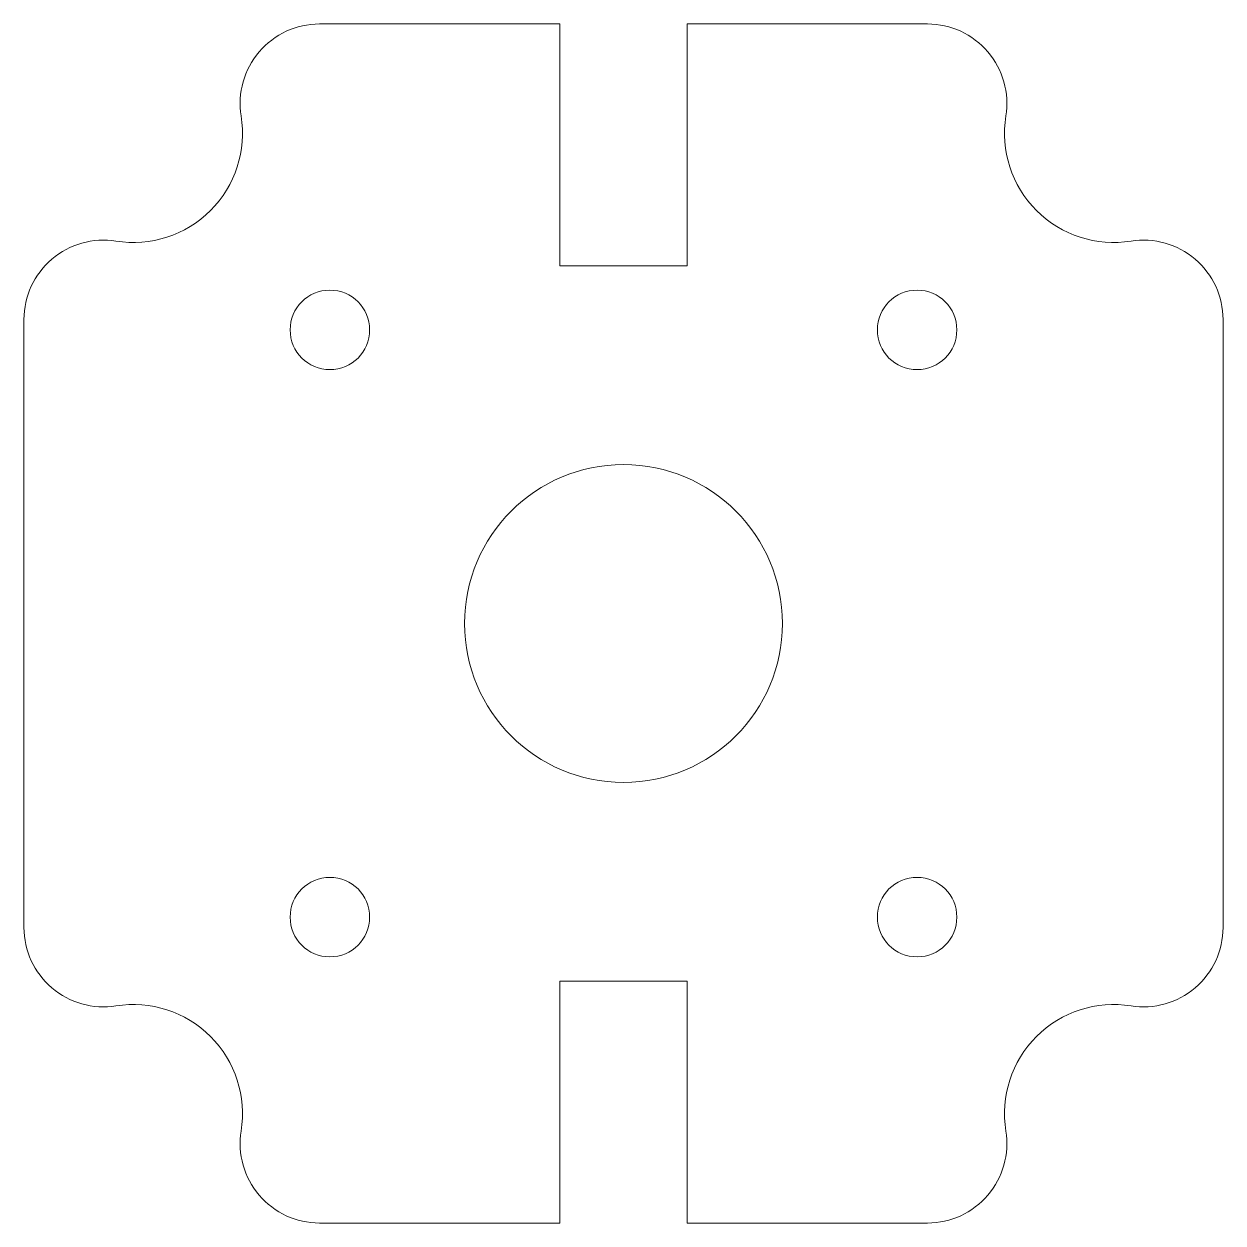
# Model space of a CAD drawing. Header units: millimetres. Extents: x 47.2 to 77.4, y -15.1 to 15.1.
import ezdxf

# ---------------------------------------------------------------- set-up
doc = ezdxf.new("R2010")
doc.units = ezdxf.units.MM
doc.layers.add('1', color=7, linetype='CONTINUOUS', true_color=0xffffff)

msp = doc.modelspace()

# ---------------------------------------------------------------- linework, layer by layer
at = {"layer": '1', "color": 252, "linetype": 'Continuous', "lineweight": 13}
for p, q in [((54.651, 15.089), (60.7, 15.089)), ((60.7, 15.089), (60.7, 9)), ((63.9, 9), (63.9, 15.089)), ((63.9, 15.089), (69.949, 15.089)), ((60.7, 9), (63.9, 9)), ((47.211, -7.649), (47.211, 7.649)), ((77.389, 7.649), (77.389, -7.649)), ((60.7, -9), (60.7, -15.089)), ((63.9, -9), (60.7, -9)), ((63.9, -15.089), (63.9, -9)), ((60.7, -15.089), (54.651, -15.089)), ((69.949, -15.089), (63.9, -15.089))]:
    msp.add_line(p, q, dxfattribs=at)
at = {"layer": '1', "color": 252, "linetype": 'Continuous', "lineweight": 13, "extrusion": (0, 0, -1)}
for centre, radius in [((-54.911, 7.389), 1), ((-69.689, 7.389), 1), ((-62.3, 0), 4), ((-54.911, -7.389), 1), ((-69.689, -7.389), 1)]:
    msp.add_circle(centre, radius, dxfattribs=at)
for centre, radius, start, end in [((-54.651, 13.089), 2, 350.9153, 90), ((-69.949, 13.089), 2, 90, 189.0847), ((-49.961, 12.339), 2.75, 170.9153, 279.0847), ((-74.639, 12.339), 2.75, 260.9153, 9.0847), ((-75.389, 7.649), 2, 80.9153, 180), ((-75.389, -7.649), 2, 180, 279.0847), ((-49.961, -12.339), 2.75, 80.9153, 189.0847), ((-74.639, -12.339), 2.75, 350.9153, 99.0847), ((-69.949, -13.089), 2, 170.9153, 270)]:
    msp.add_arc(centre, radius, start, end, dxfattribs=at)
at = {"layer": '1', "color": 252, "linetype": 'Continuous', "lineweight": 13}
for centre, start, end in [((49.211, 7.649), 80.9153, 180), ((49.211, -7.649), 180, 279.0847), ((54.651, -13.089), 170.9153, 270)]:
    msp.add_arc(centre, 2, start, end, dxfattribs=at)

doc.saveas('drawing.dxf')
